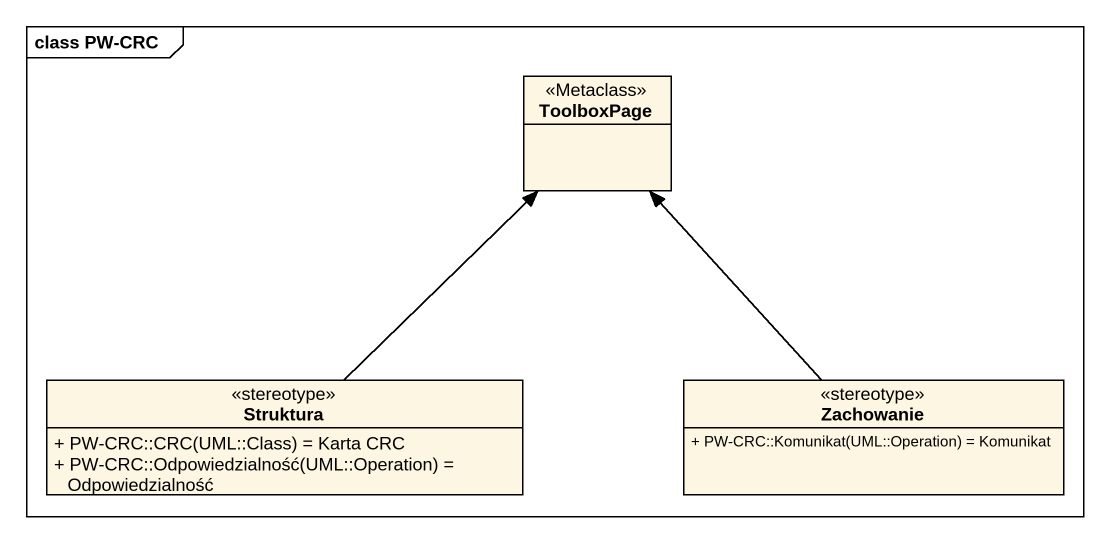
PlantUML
@startuml
mainframe class PW-CRC
hide circle
hide empty members
skinparam classAttributeIconSize 0
class ToolboxPage <<Metaclass>>
class Struktura <<stereotype>> {
  {field} + PW-CRC::CRC(UML::Class) = Karta CRC
  {field} + PW-CRC::Odpowiedzialność(UML::Operation) = Odpowiedzialność
}
class Zachowanie <<stereotype>> {
  {field} + PW-CRC::Komunikat(UML::Operation) = Komunikat
}
Struktura -up-> ToolboxPage
Zachowanie -up-> ToolboxPage
@enduml
